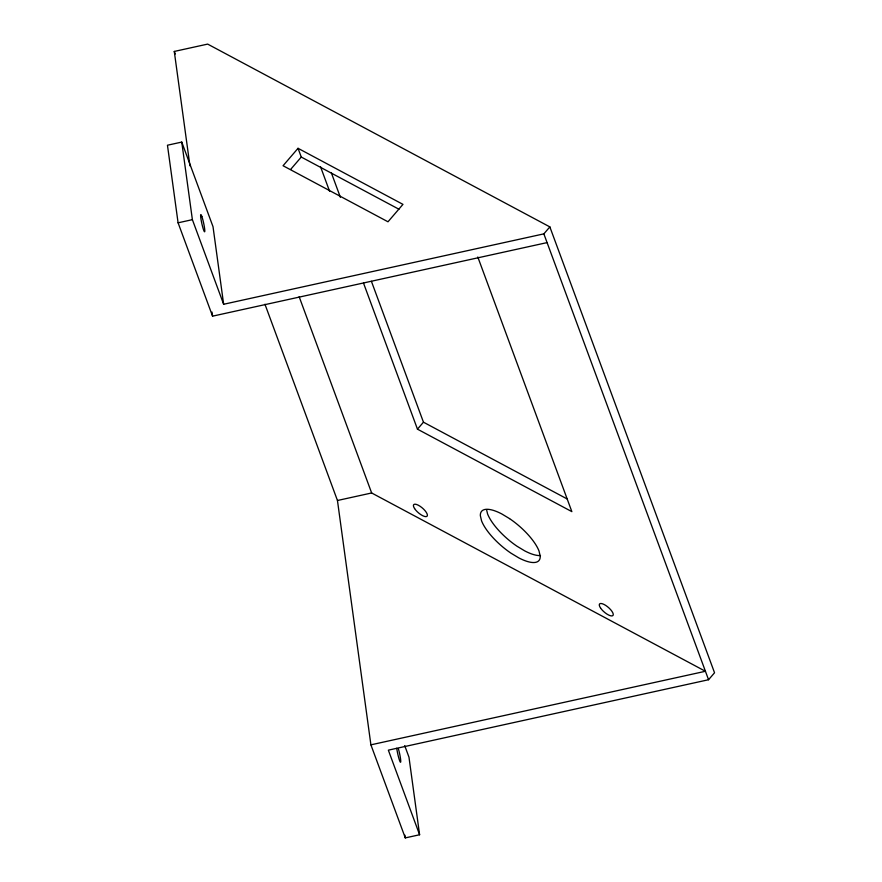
<?xml version="1.0" encoding="UTF-8"?>
<svg xmlns="http://www.w3.org/2000/svg" width="882" height="882" viewBox="0 0 882 882"><rect width="100%" height="100%" fill="white"/><g stroke="black" fill="none" stroke-linecap="round" stroke-linejoin="round"><path stroke-width="1.32" d="M298.039 148.308L283.056 165.739L387.992 221.79L402.964 204.37L298.039 148.308L301.269 157.051L398.962 209.243M290.696 169.355L301.269 157.051M547.083 242.605L212.562 316.164L178.087 222.815L167.459 145.221L181.758 142.079L192.386 219.662L223.642 304.268L543.852 233.862L549.85 226.895L207.667 44.1L174.283 51.443L189.939 165.827M477.801 257.004L571.856 511.637L417.462 429.159L423.459 422.191L371.41 281.303M264.953 304.235L337.453 500.491L370.903 744.838L405.29 837.9L419.6 834.758L388.345 750.152L708.555 679.735L714.541 672.768L549.85 226.895M178.087 222.815L192.386 219.662M337.453 500.491L371.653 492.972L705.424 671.279L370.903 744.838M423.459 422.191L566.994 498.87M543.852 233.862L708.555 679.735M331.312 172.718L340.375 197.281M320.541 166.764L329.614 191.328M363.516 283.1L417.462 429.159M299.152 296.716L371.653 492.972M174.283 51.443L175.231 54.023M181.758 142.079L213.014 226.685L223.642 304.268M404.706 745.621L408.972 757.164L419.6 834.758M486.621 509.906L487.548 513.853A37.805 13.307 40.7 0 0 517.006 546.234L524.735 550.886A37.805 13.307 40.7 0 0 540.479 555.528M396.735 748.256L397.032 750.185A8.842 0.937 77.6 0 0 399.524 760.394L399.987 761.563A8.842 0.937 77.6 0 0 400.571 759.049L400.285 757.131A8.842 0.937 77.6 0 0 398.311 748.542M404.915 835.177L405.29 837.9M212.011 312.063L212.562 316.164M509.553 518.616L501.825 513.963A37.805 13.307 40.7 0 0 480.348 515.661L481.55 520.821A37.805 13.307 40.7 0 0 511.02 553.201L518.748 557.854A37.805 13.307 40.7 0 0 540.225 556.156L539.012 550.985A37.805 13.307 40.7 0 0 509.553 518.616M201.857 216.487L201.383 215.307A8.842 0.937 77.6 0 0 200.776 217.711L201.063 219.618A8.842 0.937 77.6 0 0 203.555 229.849L204.018 231.04A8.842 0.937 77.6 0 0 204.635 228.636L204.348 226.729A8.842 0.937 77.6 0 0 201.857 216.487M414.573 508.561A8.842 3.109 40.7 0 0 426.679 516.488A8.842 3.109 40.7 0 0 419.975 506.202A8.842 3.109 40.7 0 0 414.573 508.561M600.543 608.007A8.842 3.109 40.7 0 0 612.626 615.746A8.842 3.109 40.7 0 0 605.669 605.383A8.842 3.109 40.7 0 0 600.543 608.007"/></g></svg>
